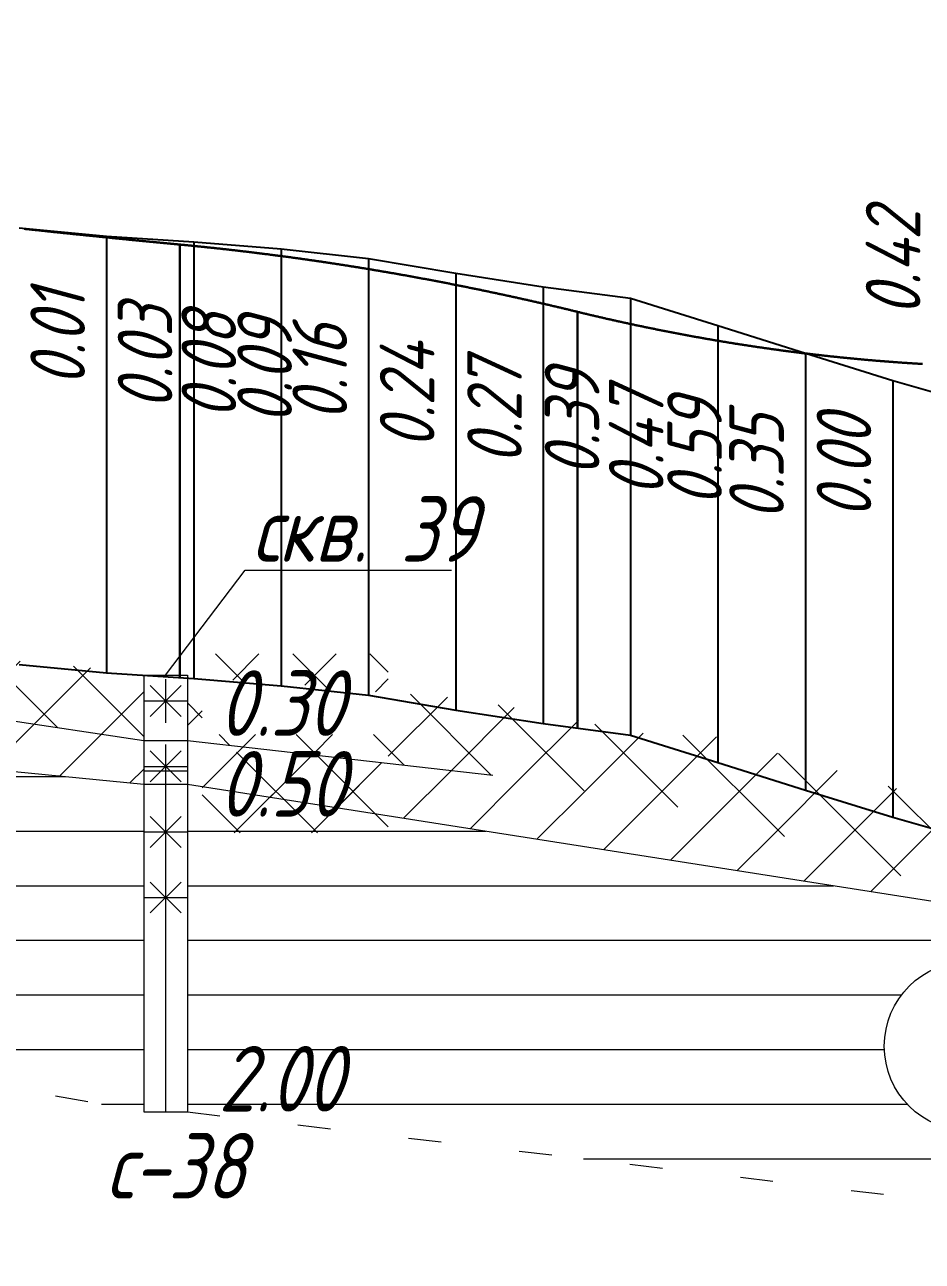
# Model space of a CAD drawing. Extents: x 2172 to 5772, y -842 to -248.
# Drawn here: x 5244.9 to 5285.9, y -465.8 to -409.2 of the extents above; entities that cross this region are included whole.
import ezdxf

# ---------------------------------------------------------------- set-up
doc = ezdxf.new("R2010")
doc.units = 0
doc.header["$MEASUREMENT"] = 0
doc.linetypes.add('CONTI', pattern=[0])
doc.linetypes.add('STROT', pattern=[1.7, 0.5, -1.2])
doc.layers.add('геология', color=7, linetype='CONTINUOUS', lineweight=20)
doc.layers.add('КРАСНЫЙ_ПРОФИЛЬ', color=1, linetype='CONTINUOUS', lineweight=30)
doc.layers.add('РАБОЧИЕ_ОТМЕТКИ', color=1, linetype='CONTINUOUS')
doc.layers.add('ЧЕРНЫЙ_ПРОФИЛЬ', color=7, linetype='CONTINUOUS')
doc.styles.add('ГОСТ', font='gost.TTF', dxfattribs={"oblique": 15, "height": 1})

msp = doc.modelspace()

# ---------------------------------------------------------------- hatches: boundary and pattern name
at = {"layer": 'геология', "linetype": 'Continuous'}
h = msp.add_hatch(dxfattribs=at)
h.set_pattern_fill('ANSI37', color=1, scale=20, style=0)
h.set_pattern_definition([(45, (2171.596, -898.5895), (-1.767767, 1.767767), []), (135, (2171.596, -898.5895), (-1.767767, -1.767767), [])])
edge = h.paths.add_edge_path()
edge.add_line((5058.397, -409.789), (5040.596, -408.31))
edge.add_line((5040.596, -408.31), (5036.596, -408.29))
edge.add_line((5036.596, -408.29), (5032.596, -408.13))
edge.add_line((5032.596, -408.13), (5028.596, -407.8))
edge.add_line((5028.596, -407.8), (5024.596, -407.55))
edge.add_line((5024.596, -407.55), (5020.596, -407.35))
edge.add_line((5020.596, -407.35), (5016.596, -407.16))
edge.add_line((5016.596, -407.16), (5012.596, -406.98))
edge.add_line((5012.596, -406.98), (5010.635, -406.999))
edge.add_line((5010.635, -406.999), (5010.635, -419.009))
edge.add_line((5010.635, -419.009), (5057.492, -411.971))
edge.add_arc((5061.369, -412.3), 3.89, 139.8176, 175.1544, ccw=False)
edge = h.paths.add_edge_path()
edge.add_line((5068.178, -404.573), (5064.596, -405.37))
edge.add_line((5064.596, -405.37), (5060.596, -406.22))
edge.add_line((5060.596, -406.22), (5056.596, -406.97))
edge.add_line((5056.596, -406.97), (5052.596, -407.65))
edge.add_line((5052.596, -407.65), (5048.596, -407.98))
edge.add_line((5048.596, -407.98), (5044.596, -408.14))
edge.add_line((5044.596, -408.14), (5040.596, -408.31))
edge.add_line((5040.596, -408.31), (5058.397, -409.789))
edge.add_arc((5061.369, -412.3), 3.89, 30.6771, 139.8176, ccw=False)
edge.add_line((5064.715, -410.315), (5067.164, -410.518))
edge.add_line((5067.164, -410.518), (5068.178, -410.366))
edge.add_line((5068.178, -410.366), (5068.178, -404.573))
edge = h.paths.add_edge_path()
edge.add_line((5096.596, -404.172), (5096.596, -404.13))
edge.add_line((5096.596, -404.13), (5092.596, -403.4))
edge.add_line((5092.596, -403.4), (5088.596, -402.99))
edge.add_line((5088.596, -402.99), (5084.596, -402.72))
edge.add_line((5084.596, -402.72), (5080.596, -402.76))
edge.add_line((5080.596, -402.76), (5076.596, -403.1))
edge.add_line((5076.596, -403.1), (5072.596, -403.7))
edge.add_line((5072.596, -403.7), (5069.178, -404.366))
edge.add_line((5069.178, -404.366), (5070.178, -404.366))
edge.add_line((5070.178, -404.366), (5070.178, -410.366))
edge.add_line((5070.178, -410.366), (5084.647, -410.034))
edge.add_line((5084.647, -410.034), (5096.838, -410.763))
edge.add_arc((5098.78, -407.392), 3.89, 180, 240.0455, ccw=False)
edge.add_arc((5098.78, -407.392), 3.89, 124.1536, 180, ccw=False)
edge = h.paths.add_edge_path()
edge.add_line((5120.596, -408.88), (5116.596, -407.77))
edge.add_line((5116.596, -407.77), (5112.596, -406.93))
edge.add_line((5112.596, -406.93), (5108.596, -406.05))
edge.add_line((5108.596, -406.05), (5104.596, -405.14))
edge.add_line((5104.596, -405.14), (5101.693, -404.813))
edge.add_arc((5098.78, -407.392), 3.89, 0, 41.5226, ccw=False)
edge.add_arc((5098.78, -407.392), 3.89, 293.1131, 360, ccw=False)
edge.add_line((5100.307, -410.97), (5103.262, -411.147))
edge.add_line((5103.262, -411.147), (5128.303, -414.758))
edge.add_line((5128.303, -414.758), (5128.303, -411.758))
edge.add_line((5128.303, -411.758), (5129.303, -411.758))
edge.add_line((5129.303, -411.758), (5128.596, -411.49))
edge.add_line((5128.596, -411.49), (5124.596, -410.12))
edge.add_line((5124.596, -410.12), (5120.596, -408.88))
h.paths.add_polyline_path([(5156.596, -423.48), (5152.596, -421.8), (5148.596, -420), (5144.596, -418), (5140.596, -416.16), (5136.596, -414.49), (5132.596, -413.01), (5130.303, -412.138), (5130.303, -414.758), (5155.472, -426.353), (5189.091, -430.057), (5189.091, -428.057), (5190.091, -428.057), (5188.596, -427.68), (5184.596, -426.81), (5180.596, -426.48), (5176.596, -426), (5172.596, -425.51), (5168.596, -425.12), (5164.596, -424.59), (5160.596, -424.09)])
h.paths.add_polyline_path([(5224.596, -435.25), (5220.596, -434.77), (5216.596, -434.35), (5212.596, -433.54), (5208.596, -432.81), (5204.596, -432.03), (5200.596, -430.64), (5196.596, -429.68), (5192.596, -428.69), (5191.091, -428.309), (5191.091, -430.057), (5216.701, -436.875), (5250.3, -441.943), (5250.3, -438.846), (5248.596, -438.68), (5244.596, -438.3), (5240.596, -437.89), (5236.596, -437.31), (5232.596, -436.56), (5228.596, -435.87)])
h.paths.add_polyline_path([(5280.596, -442.87), (5276.596, -441.78), (5272.596, -441.57), (5268.596, -440.66), (5264.596, -439.98), (5260.596, -439.68), (5256.596, -439.31), (5252.596, -439.07), (5252.3, -439.041), (5252.3, -441.943), (5266.285, -443.519), (5276.572, -445.311), (5292.596, -446.62), (5288.596, -445.37), (5284.596, -444.09)])
h.paths.add_polyline_path([(5310.157, -445.848), (5308.596, -445.95), (5304.596, -446.8), (5300.596, -447.32), (5296.596, -447.04), (5292.596, -446.62), (5276.572, -445.311), (5290.186, -449.892), (5310.157, -452.781)])
edge = h.paths.add_edge_path()
edge.add_line((5325.392, -447.905), (5324.596, -447.75))
edge.add_line((5324.596, -447.75), (5320.596, -446.92))
edge.add_line((5320.596, -446.92), (5316.596, -446.11))
edge.add_line((5316.596, -446.11), (5312.596, -445.69))
edge.add_line((5312.596, -445.69), (5311.157, -445.783))
edge.add_line((5311.157, -445.783), (5312.157, -445.783))
edge.add_line((5312.157, -445.783), (5312.157, -452.783))
edge.add_line((5312.157, -452.783), (5323.717, -453.945))
edge.add_arc((5326.776, -451.541), 3.89, 180, 218.167, ccw=False)
edge.add_arc((5326.776, -451.541), 3.89, 110.836, 180, ccw=False)
edge = h.paths.add_edge_path()
edge.add_line((5330.596, -448.925), (5329.427, -448.694))
edge.add_arc((5326.776, -451.541), 3.89, 0, 47.0387, ccw=False)
edge.add_arc((5326.776, -451.541), 3.89, 310.3551, 360, ccw=False)
edge.add_line((5329.295, -454.505), (5333.372, -454.915))
edge.add_line((5333.372, -454.915), (5349.904, -456.331))
edge.add_line((5349.904, -456.331), (5330.596, -448.925))
h.paths.add_polyline_path([(5370.481, -452.375), (5368.773, -452.51), (5364.596, -453.65), (5360.596, -453.58), (5356.596, -453.53), (5352.596, -453.34), (5348.596, -452.61), (5344.596, -451.87), (5340.596, -450.89), (5336.596, -450.02), (5332.596, -449.32), (5330.596, -448.925), (5349.904, -456.331), (5370.31, -457.032)])
h.paths.add_polyline_path([(5367.242, -456.013), (5368.242, -454.013), (5369.242, -456.013)], flags=16)
edge = h.paths.add_edge_path()
edge.add_line((5412.596, -454.68), (5408.596, -453.16))
edge.add_line((5408.596, -453.16), (5404.596, -451.97))
edge.add_line((5404.596, -451.97), (5400.596, -451.32))
edge.add_line((5400.596, -451.32), (5396.596, -451.09))
edge.add_line((5396.596, -451.09), (5392.532, -450.815))
edge.add_line((5392.532, -450.815), (5388.512, -451.168))
edge.add_line((5388.512, -451.168), (5384.596, -451.574))
edge.add_line((5384.596, -451.574), (5380.596, -451.879))
edge.add_line((5380.596, -451.879), (5376.575, -452.044))
edge.add_line((5376.575, -452.044), (5372.663, -452.206))
edge.add_line((5372.663, -452.206), (5371.254, -452.314))
edge.add_line((5371.254, -452.314), (5372.31, -453.032))
edge.add_line((5372.31, -453.032), (5372.31, -457.032))
edge.add_line((5372.31, -457.032), (5387.328, -459.422))
edge.add_line((5387.328, -459.422), (5402.013, -459.992))
edge.add_line((5402.013, -459.992), (5414.483, -460.809))
edge.add_arc((5415.2, -464.633), 3.89, 71.8843, 100.6205, ccw=False)
edge.add_line((5416.409, -460.935), (5430.596, -461.865))
edge.add_line((5430.596, -461.865), (5428.596, -460.72))
edge.add_line((5428.596, -460.72), (5424.596, -458.45))
edge.add_line((5424.596, -458.45), (5420.596, -457.17))
edge.add_line((5420.596, -457.17), (5416.596, -455.91))
edge.add_line((5416.596, -455.91), (5412.596, -454.68))
edge = h.paths.add_edge_path(flags=16)
edge.add_arc((5397.269, -455.3), 3.89, 0, 360)
h.paths.add_polyline_path([(5252.976, -446.173), (5261.501, -446.173), (5261.501, -441.67), (5252.976, -441.67)], flags=17)
h.paths.add_polyline_path([(5252.976, -442.477), (5261.501, -442.477), (5261.501, -437.974), (5252.976, -437.974)])
h.paths.add_polyline_path([(5312.833, -453.531), (5321.572, -453.531), (5321.572, -449.027), (5312.833, -449.027)], flags=17)
h.paths.add_polyline_path([(5357.949, -456.519), (5366.473, -456.519), (5366.473, -452.015), (5357.949, -452.015)], flags=16)
h.paths.add_polyline_path([(5394.624, -457.357), (5399.944, -457.357), (5399.944, -452.847), (5394.624, -452.847)], flags=0)
h.paths.add_polyline_path([(5372.986, -457.536), (5381.725, -457.536), (5381.725, -453.033), (5372.952, -453.087)], flags=17)
h = msp.add_hatch(dxfattribs=at)
h.set_pattern_fill('ANSI31', scale=20, angle=135, style=0)
h.set_pattern_definition([(180, (2171.596, -898.5895), (-4e-16, -2.5), [])])
h.paths.add_polyline_path([(5310.157, -452.781), (5290.186, -449.892), (5252.3, -443.943), (5252.3, -458.943), (5310.157, -465.783)])
h.paths.add_polyline_path([(5291.992, -455.936, -1), (5284.211, -455.936, -1)], flags=16)
h.paths.add_polyline_path([(5307.089, -461.92), (5309.089, -461.92), (5309.089, -463.92), (5307.089, -463.92)], flags=16)
h.paths.add_polyline_path([(5250.3, -443.943), (5191.091, -438.057), (5191.091, -448.057), (5250.3, -458.943)])
h.paths.add_polyline_path([(5224.996, -448.182, -1), (5232.777, -448.182, -1)], flags=16)
h.paths.add_polyline_path([(5189.091, -438.057), (5161.951, -432.05, -0.35106), (5164.991, -435.846, -1), (5157.21, -435.846, -0.404383), (5160.969, -431.958), (5160.974, -431.76), (5153.37, -430.057), (5130.303, -423.758), (5130.303, -431.758), (5189.091, -448.057)])
h.paths.add_polyline_path([(5182.283, -440.103, -1), (5174.502, -440.103, -1)], flags=16)
h.paths.add_polyline_path([(5128.303, -423.758), (5070.178, -412.366), (5070.178, -424.366), (5128.303, -431.758)])
h.paths.add_polyline_path([(5116.905, -425.321, -1), (5109.124, -425.321, -1)], flags=16)
h.paths.add_polyline_path([(5068.178, -412.366), (5065.245, -412.633, -0.837484), (5057.617, -413.327), (5034.426, -415.436), (5010.635, -419.009), (5010.635, -427.009), (5068.178, -424.366)])
h.paths.add_polyline_path([(5057.479, -420.301, -1), (5065.259, -420.301, -1)], flags=16)
h.paths.add_polyline_path([(5008.635, -419.009), (4950.7, -423.332), (4950.7, -432.332), (5008.635, -427.009)])
h.paths.add_polyline_path([(4983.026, -424.831, -1), (4990.807, -424.831, -1)], flags=16)
h.paths.add_polyline_path([(4948.7, -423.332), (4945.982, -422.949), (4890.944, -421.05), (4890.944, -430.05), (4948.7, -432.332)])
h.paths.add_polyline_path([(4945.865, -427.518, -1), (4938.084, -427.518, -1)], flags=16)
h.paths.add_polyline_path([(4858.676, -420.391, -0.414214), (4862.567, -416.5), (4862.653, -415.972), (4838.485, -411.304), (4830.991, -410.994), (4830.991, -427.994), (4881.27, -429.778, -0.349911), (4878.245, -425.985, -1), (4886.026, -425.985, -0.369942), (4882.73, -429.83), (4888.944, -430.05), (4888.944, -421.05), (4862.653, -415.972), (4862.567, -416.5, -0.414214), (4866.457, -420.391, -1)])
h.paths.add_polyline_path([(4828.991, -410.994), (4812.718, -410.53), (4792.986, -410.614), (4770.481, -409.911), (4770.481, -425.911), (4828.991, -427.994)])
h.paths.add_polyline_path([(4768.481, -409.911), (4736.596, -412.39), (4736.596, -422.515), (4768.481, -425.911)])
h.paths.add_polyline_path([(4748.756, -417.417, -1), (4740.975, -417.417, -1)], flags=16)
h.paths.add_polyline_path([(5297.795, -464.426), (5307.608, -464.426), (5307.608, -459.92), (5297.795, -459.92)], flags=25)
h.paths.add_polyline_path([(5286.115, -457.985), (5290.351, -457.985), (5290.351, -453.482), (5286.115, -453.482)], flags=8)
h.paths.add_polyline_path([(5252.976, -446.173), (5261.501, -446.173), (5261.501, -441.67), (5252.976, -441.67)], flags=9)
h.paths.add_polyline_path([(5252.976, -459.677), (5261.716, -459.677), (5261.716, -455.17), (5252.976, -455.17)], flags=25)
h.paths.add_polyline_path([(5226.901, -450.231), (5231.136, -450.231), (5231.136, -445.728), (5226.901, -445.728)], flags=8)
h.paths.add_polyline_path([(5191.766, -448.79), (5200.506, -448.79), (5200.506, -444.284), (5191.766, -444.284)], flags=25)
h.paths.add_polyline_path([(5176.407, -442.152), (5180.642, -442.152), (5180.642, -437.649), (5176.407, -437.649)], flags=8)
h.paths.add_polyline_path([(5130.979, -432.492), (5139.719, -432.492), (5139.719, -427.985), (5130.979, -427.985)], flags=24)
h.paths.add_polyline_path([(5125.827, -436.478), (5135.209, -436.478), (5135.209, -431.975), (5125.827, -431.975)], flags=9)
h.paths.add_polyline_path([(5111.029, -427.37), (5115.264, -427.37), (5115.264, -422.867), (5111.029, -422.867)], flags=8)
h.paths.add_polyline_path([(5070.854, -414.137), (5079.592, -414.137), (5079.592, -409.634), (5070.854, -409.634)], flags=9)
h.paths.add_polyline_path([(5070.853, -425.1), (5079.593, -425.1), (5079.593, -420.593), (5070.853, -420.593)], flags=25)
h.paths.add_polyline_path([(5059.383, -422.35), (5063.619, -422.35), (5063.619, -417.847), (5059.383, -417.847)], flags=8)
h.paths.add_polyline_path([(5011.311, -427.743), (5020.051, -427.743), (5020.051, -423.236), (5011.311, -423.236)], flags=9)
h.paths.add_polyline_path([(5011.311, -419.704), (5019.408, -419.704), (5019.408, -415.198), (5011.311, -415.198)], flags=24)
h.paths.add_polyline_path([(4984.931, -426.88), (4989.166, -426.88), (4989.166, -422.377), (4984.931, -422.377)], flags=8)
h.paths.add_polyline_path([(4951.375, -433.065), (4960.116, -433.065), (4960.116, -428.559), (4951.375, -428.559)], flags=9)
h.paths.add_polyline_path([(4951.376, -424.263), (4958.828, -424.263), (4958.828, -419.76), (4951.376, -419.76)], flags=24)
h.paths.add_polyline_path([(4939.988, -429.567), (4944.224, -429.567), (4944.224, -425.063), (4939.988, -425.063)], flags=8)
h.paths.add_polyline_path([(4891.62, -430.784), (4900.36, -430.784), (4900.36, -426.277), (4891.62, -426.277)], flags=25)
h.paths.add_polyline_path([(4831.666, -428.727), (4840.407, -428.727), (4840.407, -424.221), (4831.666, -424.221)], flags=25)
h.paths.add_polyline_path([(4771.157, -410.825), (4779.895, -410.825), (4779.895, -406.322), (4771.157, -406.322)], flags=9)
h.paths.add_polyline_path([(4771.156, -426.645), (4779.896, -426.645), (4779.896, -422.138), (4771.156, -422.138)], flags=25)
h.paths.add_polyline_path([(4742.88, -419.466), (4747.116, -419.466), (4747.116, -414.963), (4742.88, -414.963)], flags=8)
h = msp.add_hatch(dxfattribs=at)
h.set_pattern_fill('ANSI31', scale=20, style=0)
h.set_pattern_definition([(45, (2171.596, -898.5895), (-1.767767, 1.767767), [])])
h.paths.add_polyline_path([(4867.001, -412.939), (4862.381, -412.494), (4846.625, -411.641), (4838.485, -411.304), (4888.944, -421.05), (4888.944, -415.05), (4887.876, -414.947), (4887.876, -416.892), (4885.876, -416.892), (4885.876, -414.892), (4887.299, -414.892), (4873.217, -413.537, -0.502683)])
h.paths.add_polyline_path([(4912.581, -418.243), (4890.944, -415.05), (4890.944, -421.05), (4945.982, -422.949)])
h.paths.add_polyline_path([(5057.479, -412.3, -0.021146), (5057.492, -411.971), (5034.426, -415.436), (5057.617, -413.327, -0.066881)])
h.paths.add_polyline_path([(5068.178, -410.366), (5064.978, -410.847, -0.09598), (5065.259, -412.3, -0.021437), (5065.245, -412.633), (5068.178, -412.366)])
h.paths.add_polyline_path([(5113.36, -412.606), (5103.262, -411.147), (5100.307, -410.97, -0.23578), (5096.838, -410.763), (5084.647, -410.034), (5070.178, -410.366), (5070.178, -412.366), (5128.303, -423.758), (5128.303, -414.758), (5113.36, -412.606, -0.372857), (5116.695, -416.457, -1), (5108.914, -416.457, -0.456816)])
h.paths.add_polyline_path([(5125.235, -416.6), (5127.235, -416.6), (5127.235, -418.6), (5125.235, -418.6)], flags=16)
h.paths.add_polyline_path([(5189.091, -430.057), (5161.08, -426.971), (5160.974, -431.76), (5189.091, -438.057)])
h.paths.add_polyline_path([(5186.022, -432.899), (5188.022, -432.899), (5188.022, -434.899), (5186.022, -434.899)], flags=16)
h.paths.add_polyline_path([(5155.472, -426.353), (5130.303, -414.758), (5130.303, -423.758), (5153.37, -430.057), (5160.974, -431.76), (5161.08, -426.971)])
h.paths.add_polyline_path([(5216.701, -436.875), (5191.091, -430.057), (5191.091, -438.057), (5250.3, -443.943), (5250.3, -441.943)])
h.paths.add_polyline_path([(5276.572, -445.311), (5266.285, -443.519), (5252.3, -441.943), (5252.3, -443.943), (5290.186, -449.892)])
h.paths.add_polyline_path([(5176.729, -435.405), (5185.682, -435.405), (5185.682, -430.901), (5176.729, -430.901)], flags=25)
h.paths.add_polyline_path([(5130.979, -424.598), (5139.076, -424.598), (5139.076, -420.091), (5130.979, -420.091)], flags=25)
h.paths.add_polyline_path([(5191.766, -438.814), (5199.863, -438.814), (5199.863, -434.308), (5191.766, -434.308)], flags=25)
h.paths.add_polyline_path([(5252.976, -446.173), (5261.501, -446.173), (5261.501, -441.67), (5252.976, -441.67)], flags=9)
h = msp.add_hatch(dxfattribs=at)
h.set_pattern_fill('ANSI31', scale=20, angle=135, style=0)
h.set_pattern_definition([(180, (6516.663, -2903.3312), (-4e-16, -2.5), [])])
h.paths.add_polyline_path([(5252.3, -441.943), (5250.3, -441.943), (5250.3, -443.943), (5251.3, -443.943), (5252.3, -443.943)])

# ---------------------------------------------------------------- linework, layer by layer
at = {"layer": 'геология', "color": 7, "linetype": 'Continuous'}
for p, q in [((5251.3, -438.943), (5254.946, -434.142)), ((5254.946, -434.142), (5264.391, -434.142)), ((5216.701, -436.875), (5250.3, -441.943)), ((5191.091, -438.057), (5250.3, -443.943)), ((5250.3, -438.943), (5252.3, -438.943)), ((5250.3, -441.943), (5252.3, -441.943)), ((5250.3, -441.943), (5252.3, -441.943)), ((5252.3, -441.943), (5266.285, -443.519)), ((5250.3, -443.943), (5252.3, -443.943)), ((5250.3, -443.943), (5251.3, -443.943)), ((5250.3, -443.943), (5252.3, -443.943)), ((5251.3, -443.943), (5251.3, -458.943)), ((5252.3, -443.943), (5290.186, -449.892)), ((5250.3, -458.943), (5252.3, -458.943)), ((5250.3, -458.943), (5252.3, -458.943)), ((5250.3, -458.943), (5252.3, -458.943))]:
    msp.add_line(p, q, dxfattribs=at)
at = {"layer": 'геология', "color": 7, "linetype": 'Continuous', "ltscale": 5}
for p, q in [((5250.3, -438.943), (5250.3, -458.943)), ((5252.3, -438.943), (5252.3, -458.943))]:
    msp.add_line(p, q, dxfattribs=at)
at = {"layer": 'геология', "color": 1, "linetype": 'Continuous'}
for p, q in [((5251.305, -439.126), (5251.305, -441.126)), ((5250.598, -440.833), (5252.012, -439.419)), ((5252.012, -440.833), (5250.598, -439.419)), ((5250.305, -440.126), (5252.305, -440.126)), ((5251.305, -442.126), (5251.305, -444.126)), ((5250.598, -443.833), (5252.012, -442.419)), ((5252.012, -443.833), (5250.598, -442.419)), ((5250.305, -443.126), (5252.305, -443.126)), ((5250.598, -446.833), (5252.012, -445.419)), ((5252.012, -446.833), (5250.598, -445.419)), ((5251.305, -445.126), (5251.305, -447.126)), ((5250.305, -446.126), (5252.305, -446.126)), ((5251.305, -448.126), (5251.305, -450.126)), ((5250.598, -449.833), (5252.012, -448.419)), ((5252.012, -449.833), (5250.598, -448.419)), ((5250.305, -449.126), (5252.305, -449.126))]:
    msp.add_line(p, q, dxfattribs=at)
at = {"layer": 'геология', "color": 7, "linetype": 'STROT', "ltscale": 3}
for p, q in [((5191.091, -448.057), (5250.3, -458.943)), ((5252.3, -458.943), (5310.157, -465.783))]:
    msp.add_line(p, q, dxfattribs=at)
at = {"layer": 'геология', "color": 7, "linetype": 'Continuous'}
msp.add_circle((5288.101, -455.936), 3.89, dxfattribs=at)
at = {"layer": 'КРАСНЫЙ_ПРОФИЛЬ'}
for p, q in [((5251.948, -419.231), (5251.948, -439.061)), ((5270.169, -422.312), (5270.169, -441.373))]:
    msp.add_line(p, q, dxfattribs=at)
for points in [[(5244.831, -418.511), (5244.871, -418.515), (5244.911, -418.519), (5244.951, -418.524), (5244.991, -418.528), (5245.031, -418.532), (5245.071, -418.537), (5245.111, -418.541), (5245.151, -418.545), (5245.191, -418.549), (5245.231, -418.554), (5245.271, -418.558), (5245.311, -418.562), (5245.351, -418.567), (5245.391, -418.571), (5245.431, -418.575), (5245.471, -418.579), (5245.511, -418.584), (5245.551, -418.588), (5245.591, -418.592), (5245.631, -418.596), (5245.671, -418.601), (5245.711, -418.605), (5245.751, -418.609), (5245.791, -418.613), (5245.831, -418.618), (5245.871, -418.622), (5245.911, -418.626), (5245.951, -418.63), (5245.991, -418.635), (5246.031, -418.639), (5246.071, -418.643), (5246.111, -418.647), (5246.151, -418.652), (5246.191, -418.656), (5246.231, -418.66), (5246.271, -418.664), (5246.311, -418.668), (5246.35, -418.673), (5246.39, -418.677), (5246.43, -418.681), (5246.47, -418.685), (5246.51, -418.689), (5246.55, -418.694), (5246.59, -418.698), (5246.63, -418.702), (5246.67, -418.706), (5246.71, -418.71), (5246.75, -418.714), (5246.79, -418.719), (5246.83, -418.723), (5246.87, -418.727), (5246.91, -418.731), (5246.95, -418.735), (5246.99, -418.739), (5247.03, -418.744), (5247.07, -418.748), (5247.11, -418.752), (5247.15, -418.756), (5247.19, -418.76), (5247.23, -418.764), (5247.27, -418.768), (5247.31, -418.773), (5247.35, -418.777), (5247.39, -418.781), (5247.43, -418.785), (5247.47, -418.789), (5247.51, -418.793), (5247.55, -418.797), (5247.59, -418.801), (5247.63, -418.805), (5247.67, -418.81), (5247.71, -418.814), (5247.75, -418.818), (5247.79, -418.822), (5247.83, -418.826), (5247.87, -418.83), (5247.91, -418.834), (5247.95, -418.838), (5247.99, -418.842), (5248.03, -418.846), (5248.07, -418.85), (5248.11, -418.854), (5248.15, -418.859), (5248.19, -418.863), (5248.23, -418.867), (5248.27, -418.871), (5248.31, -418.875), (5248.35, -418.879), (5248.39, -418.883), (5248.43, -418.887), (5248.47, -418.891), (5248.51, -418.895), (5248.549, -418.899), (5248.589, -418.903), (5248.596, -418.904), (5248.629, -418.907), (5248.669, -418.911), (5248.709, -418.915), (5248.749, -418.919), (5248.789, -418.923), (5248.829, -418.927), (5248.869, -418.931), (5248.909, -418.935), (5248.949, -418.939), (5248.989, -418.943), (5249.029, -418.947), (5249.069, -418.951), (5249.109, -418.955), (5249.149, -418.959), (5249.189, -418.963), (5249.229, -418.967), (5249.269, -418.971), (5249.309, -418.975), (5249.349, -418.979), (5249.389, -418.983), (5249.429, -418.987), (5249.469, -418.991), (5249.509, -418.995), (5249.549, -418.999), (5249.589, -419.003), (5249.629, -419.007), (5249.669, -419.011), (5249.709, -419.015), (5249.749, -419.019), (5249.789, -419.023), (5249.829, -419.026), (5249.869, -419.03), (5249.909, -419.034), (5249.949, -419.038), (5249.989, -419.042), (5250.029, -419.046), (5250.069, -419.05), (5250.109, -419.054), (5250.149, -419.058), (5250.189, -419.062), (5250.229, -419.066), (5250.269, -419.07), (5250.309, -419.073), (5250.349, -419.077), (5250.389, -419.081), (5250.429, -419.085), (5250.469, -419.089), (5250.509, -419.093), (5250.549, -419.097), (5250.589, -419.101), (5250.629, -419.105), (5250.669, -419.108), (5250.709, -419.112), (5250.748, -419.116), (5250.788, -419.12), (5250.828, -419.124), (5250.868, -419.128), (5250.908, -419.132), (5250.948, -419.135), (5250.988, -419.139), (5251.028, -419.143), (5251.068, -419.147), (5251.108, -419.151), (5251.148, -419.155), (5251.188, -419.158), (5251.228, -419.162), (5251.268, -419.166), (5251.308, -419.17), (5251.348, -419.174), (5251.388, -419.178), (5251.428, -419.181), (5251.468, -419.185), (5251.508, -419.189), (5251.548, -419.193), (5251.588, -419.197), (5251.628, -419.2), (5251.668, -419.204), (5251.708, -419.208), (5251.748, -419.212), (5251.788, -419.216), (5251.828, -419.219), (5251.868, -419.223), (5251.908, -419.227), (5251.948, -419.231)], [(5251.948, -419.231), (5251.988, -419.234), (5252.028, -419.238), (5252.068, -419.242), (5252.108, -419.246), (5252.148, -419.25), (5252.188, -419.254), (5252.228, -419.257), (5252.268, -419.261), (5252.308, -419.265), (5252.348, -419.269), (5252.387, -419.273), (5252.427, -419.277), (5252.467, -419.281), (5252.507, -419.285), (5252.547, -419.289), (5252.587, -419.293), (5252.596, -419.294), (5252.627, -419.297), (5252.667, -419.301), (5252.707, -419.305), (5252.747, -419.309), (5252.787, -419.313), (5252.827, -419.317), (5252.867, -419.321), (5252.907, -419.325), (5252.947, -419.329), (5252.987, -419.333), (5253.027, -419.337), (5253.067, -419.341), (5253.107, -419.346), (5253.147, -419.35), (5253.187, -419.354), (5253.227, -419.358), (5253.267, -419.362), (5253.307, -419.366), (5253.346, -419.371), (5253.386, -419.375), (5253.426, -419.379), (5253.466, -419.383), (5253.506, -419.388), (5253.546, -419.392), (5253.586, -419.396), (5253.626, -419.401), (5253.666, -419.405), (5253.706, -419.409), (5253.746, -419.414), (5253.786, -419.418), (5253.826, -419.422), (5253.866, -419.427), (5253.906, -419.431), (5253.946, -419.436), (5253.986, -419.44), (5254.026, -419.444), (5254.066, -419.449), (5254.106, -419.453), (5254.146, -419.458), (5254.186, -419.462), (5254.226, -419.467), (5254.266, -419.471), (5254.306, -419.476), (5254.345, -419.48), (5254.385, -419.485), (5254.425, -419.49), (5254.465, -419.494), (5254.505, -419.499), (5254.545, -419.503), (5254.585, -419.508), (5254.625, -419.513), (5254.665, -419.517), (5254.705, -419.522), (5254.745, -419.527), (5254.785, -419.531), (5254.825, -419.536), (5254.865, -419.541), (5254.905, -419.546), (5254.945, -419.55), (5254.985, -419.555), (5255.025, -419.56), (5255.065, -419.565), (5255.105, -419.569), (5255.145, -419.574), (5255.185, -419.579), (5255.225, -419.584), (5255.265, -419.589), (5255.304, -419.594), (5255.344, -419.599), (5255.384, -419.603), (5255.424, -419.608), (5255.464, -419.613), (5255.504, -419.618), (5255.544, -419.623), (5255.584, -419.628), (5255.624, -419.633), (5255.664, -419.638), (5255.704, -419.643), (5255.744, -419.648), (5255.784, -419.653), (5255.824, -419.658), (5255.864, -419.663), (5255.904, -419.668), (5255.944, -419.673), (5255.984, -419.678), (5256.024, -419.683), (5256.064, -419.689), (5256.104, -419.694), (5256.144, -419.699), (5256.184, -419.704), (5256.224, -419.709), (5256.263, -419.714), (5256.303, -419.719), (5256.343, -419.725), (5256.383, -419.73), (5256.423, -419.735), (5256.463, -419.74), (5256.503, -419.746), (5256.543, -419.751), (5256.583, -419.756), (5256.596, -419.758), (5256.623, -419.761), (5256.663, -419.767), (5256.703, -419.772), (5256.743, -419.777), (5256.783, -419.783), (5256.823, -419.788), (5256.863, -419.794), (5256.903, -419.799), (5256.943, -419.804), (5256.983, -419.81), (5257.023, -419.815), (5257.063, -419.821), (5257.103, -419.826), (5257.143, -419.832), (5257.183, -419.837), (5257.223, -419.843), (5257.262, -419.848), (5257.302, -419.854), (5257.342, -419.859), (5257.382, -419.865), (5257.422, -419.87), (5257.462, -419.876), (5257.502, -419.881), (5257.542, -419.887), (5257.582, -419.893), (5257.622, -419.898), (5257.662, -419.904), (5257.702, -419.909), (5257.742, -419.915), (5257.782, -419.921), (5257.822, -419.926), (5257.862, -419.932), (5257.902, -419.938), (5257.942, -419.944), (5257.982, -419.949), (5258.022, -419.955), (5258.062, -419.961), (5258.102, -419.967), (5258.142, -419.972), (5258.182, -419.978), (5258.221, -419.984), (5258.261, -419.99), (5258.301, -419.996), (5258.341, -420.002), (5258.381, -420.008), (5258.421, -420.013), (5258.461, -420.019), (5258.501, -420.025), (5258.541, -420.031), (5258.581, -420.037), (5258.621, -420.043), (5258.661, -420.049), (5258.701, -420.055), (5258.741, -420.061), (5258.781, -420.067), (5258.821, -420.073), (5258.861, -420.079), (5258.901, -420.085), (5258.941, -420.091), (5258.981, -420.097), (5259.021, -420.103), (5259.061, -420.109), (5259.101, -420.115), (5259.141, -420.122), (5259.18, -420.128), (5259.22, -420.134), (5259.26, -420.14), (5259.3, -420.146), (5259.34, -420.152), (5259.38, -420.159), (5259.42, -420.165), (5259.46, -420.171), (5259.5, -420.177), (5259.54, -420.184), (5259.58, -420.19), (5259.62, -420.196), (5259.66, -420.202), (5259.7, -420.209), (5259.74, -420.215), (5259.78, -420.221), (5259.82, -420.228), (5259.86, -420.234), (5259.9, -420.24), (5259.94, -420.247), (5259.98, -420.253), (5260.02, -420.26), (5260.06, -420.266), (5260.1, -420.272), (5260.14, -420.279), (5260.179, -420.285), (5260.219, -420.292), (5260.259, -420.298), (5260.299, -420.305), (5260.339, -420.311), (5260.379, -420.318), (5260.419, -420.324), (5260.459, -420.331), (5260.499, -420.338), (5260.539, -420.344), (5260.579, -420.351), (5260.596, -420.354), (5260.619, -420.357), (5260.659, -420.364), (5260.699, -420.371), (5260.739, -420.377), (5260.779, -420.384), (5260.819, -420.391), (5260.859, -420.397), (5260.899, -420.404), (5260.939, -420.411), (5260.979, -420.417), (5261.019, -420.424), (5261.059, -420.431), (5261.099, -420.438), (5261.138, -420.444), (5261.178, -420.451), (5261.218, -420.458), (5261.258, -420.465), (5261.298, -420.472), (5261.338, -420.478), (5261.378, -420.485), (5261.418, -420.492), (5261.458, -420.499), (5261.498, -420.506), (5261.538, -420.513), (5261.578, -420.52), (5261.618, -420.527), (5261.658, -420.534), (5261.698, -420.541), (5261.738, -420.548), (5261.778, -420.555), (5261.818, -420.562), (5261.858, -420.569), (5261.898, -420.576), (5261.938, -420.583), (5261.978, -420.59), (5262.018, -420.597), (5262.058, -420.604), (5262.097, -420.611), (5262.137, -420.618), (5262.177, -420.625), (5262.217, -420.632), (5262.257, -420.639), (5262.297, -420.647), (5262.337, -420.654), (5262.377, -420.661), (5262.417, -420.668), (5262.457, -420.675), (5262.497, -420.683), (5262.537, -420.69), (5262.577, -420.697), (5262.617, -420.704), (5262.657, -420.712), (5262.697, -420.719), (5262.737, -420.726), (5262.777, -420.734), (5262.817, -420.741), (5262.857, -420.748), (5262.897, -420.756), (5262.937, -420.763), (5262.977, -420.77), (5263.017, -420.778), (5263.057, -420.785), (5263.096, -420.793), (5263.136, -420.8), (5263.176, -420.807), (5263.216, -420.815), (5263.256, -420.822), (5263.296, -420.83), (5263.336, -420.837), (5263.376, -420.845), (5263.416, -420.852), (5263.456, -420.86), (5263.496, -420.867), (5263.536, -420.875), (5263.576, -420.883), (5263.616, -420.89), (5263.656, -420.898), (5263.696, -420.905), (5263.736, -420.913), (5263.776, -420.921), (5263.816, -420.928), (5263.856, -420.936), (5263.896, -420.944), (5263.936, -420.951), (5263.976, -420.959), (5264.016, -420.967), (5264.055, -420.975), (5264.095, -420.982), (5264.135, -420.99), (5264.175, -420.998), (5264.215, -421.006), (5264.255, -421.013), (5264.295, -421.021), (5264.335, -421.029), (5264.375, -421.037), (5264.415, -421.045), (5264.455, -421.053), (5264.495, -421.06), (5264.535, -421.068), (5264.575, -421.076), (5264.596, -421.08), (5264.615, -421.084), (5264.655, -421.092), (5264.695, -421.1), (5264.735, -421.108), (5264.775, -421.116), (5264.815, -421.124), (5264.855, -421.132), (5264.895, -421.14), (5264.935, -421.148), (5264.975, -421.156), (5265.014, -421.164), (5265.054, -421.172), (5265.094, -421.18), (5265.134, -421.188), (5265.174, -421.196), (5265.214, -421.205), (5265.254, -421.213), (5265.294, -421.221), (5265.334, -421.229), (5265.374, -421.237), (5265.414, -421.245), (5265.454, -421.253), (5265.494, -421.262), (5265.534, -421.27), (5265.574, -421.278), (5265.614, -421.286), (5265.654, -421.295), (5265.694, -421.303), (5265.734, -421.311), (5265.774, -421.319), (5265.814, -421.328), (5265.854, -421.336), (5265.894, -421.344), (5265.934, -421.353), (5265.974, -421.361), (5266.013, -421.37), (5266.053, -421.378), (5266.093, -421.386), (5266.133, -421.395), (5266.173, -421.403), (5266.213, -421.412), (5266.253, -421.42), (5266.293, -421.429), (5266.333, -421.437), (5266.373, -421.446), (5266.413, -421.454), (5266.453, -421.463), (5266.493, -421.471), (5266.533, -421.48), (5266.573, -421.488), (5266.613, -421.497), (5266.653, -421.505), (5266.693, -421.514), (5266.733, -421.523), (5266.773, -421.531), (5266.813, -421.54), (5266.853, -421.548), (5266.893, -421.557), (5266.933, -421.566), (5266.972, -421.574), (5267.012, -421.583), (5267.052, -421.592), (5267.092, -421.601), (5267.132, -421.609), (5267.172, -421.618), (5267.212, -421.627), (5267.252, -421.636), (5267.292, -421.644), (5267.332, -421.653), (5267.372, -421.662), (5267.412, -421.671), (5267.452, -421.68), (5267.492, -421.689), (5267.532, -421.698), (5267.572, -421.706), (5267.612, -421.715), (5267.652, -421.724), (5267.692, -421.733), (5267.732, -421.742), (5267.772, -421.751), (5267.812, -421.76), (5267.852, -421.769), (5267.892, -421.778), (5267.931, -421.787), (5267.971, -421.796), (5268.011, -421.805), (5268.051, -421.814), (5268.091, -421.823), (5268.131, -421.832), (5268.171, -421.841), (5268.211, -421.85), (5268.251, -421.859), (5268.291, -421.869), (5268.331, -421.878), (5268.371, -421.887), (5268.411, -421.896), (5268.451, -421.905), (5268.491, -421.914), (5268.531, -421.924), (5268.571, -421.933), (5268.596, -421.939), (5268.611, -421.942), (5268.651, -421.951), (5268.691, -421.961), (5268.731, -421.97), (5268.771, -421.979), (5268.811, -421.988), (5268.851, -421.998), (5268.891, -422.007), (5268.93, -422.016), (5268.97, -422.026), (5269.01, -422.035), (5269.05, -422.044), (5269.09, -422.054), (5269.13, -422.063), (5269.17, -422.073), (5269.21, -422.082), (5269.25, -422.091), (5269.29, -422.101), (5269.33, -422.11), (5269.37, -422.12), (5269.41, -422.129), (5269.45, -422.139), (5269.49, -422.148), (5269.53, -422.158), (5269.57, -422.167), (5269.61, -422.177), (5269.65, -422.187), (5269.69, -422.196), (5269.73, -422.206), (5269.77, -422.215), (5269.81, -422.225), (5269.85, -422.235), (5269.889, -422.244), (5269.929, -422.254), (5269.969, -422.264), (5270.009, -422.273), (5270.049, -422.283), (5270.089, -422.293), (5270.129, -422.302), (5270.169, -422.312)], [(5270.169, -422.312), (5270.209, -422.322), (5270.249, -422.332), (5270.289, -422.341), (5270.329, -422.351), (5270.369, -422.361), (5270.409, -422.37), (5270.449, -422.38), (5270.489, -422.39), (5270.529, -422.399), (5270.569, -422.409), (5270.609, -422.418), (5270.649, -422.428), (5270.689, -422.437), (5270.729, -422.447), (5270.769, -422.456), (5270.809, -422.466), (5270.849, -422.475), (5270.889, -422.485), (5270.929, -422.494), (5270.969, -422.503), (5271.009, -422.513), (5271.049, -422.522), (5271.089, -422.531), (5271.128, -422.541), (5271.168, -422.55), (5271.208, -422.559), (5271.248, -422.568), (5271.288, -422.578), (5271.328, -422.587), (5271.368, -422.596), (5271.408, -422.605), (5271.448, -422.614), (5271.488, -422.624), (5271.528, -422.633), (5271.568, -422.642), (5271.608, -422.651), (5271.648, -422.66), (5271.688, -422.669), (5271.728, -422.678), (5271.768, -422.687), (5271.808, -422.696), (5271.848, -422.705), (5271.888, -422.714), (5271.928, -422.723), (5271.968, -422.732), (5272.008, -422.741), (5272.048, -422.75), (5272.088, -422.758), (5272.128, -422.767), (5272.168, -422.776), (5272.208, -422.785), (5272.248, -422.794), (5272.288, -422.802), (5272.328, -422.811), (5272.368, -422.82), (5272.408, -422.829), (5272.448, -422.837), (5272.488, -422.846), (5272.527, -422.855), (5272.567, -422.863), (5272.596, -422.869), (5272.607, -422.872), (5272.647, -422.88), (5272.687, -422.889), (5272.727, -422.898), (5272.767, -422.906), (5272.807, -422.915), (5272.847, -422.923), (5272.887, -422.932), (5272.927, -422.94), (5272.967, -422.948), (5273.007, -422.957), (5273.047, -422.965), (5273.087, -422.974), (5273.127, -422.982), (5273.167, -422.99), (5273.207, -422.999), (5273.247, -423.007), (5273.287, -423.015), (5273.327, -423.024), (5273.367, -423.032), (5273.407, -423.04), (5273.447, -423.048), (5273.487, -423.057), (5273.527, -423.065), (5273.567, -423.073), (5273.607, -423.081), (5273.647, -423.089), (5273.687, -423.097), (5273.727, -423.105), (5273.767, -423.113), (5273.807, -423.121), (5273.847, -423.129), (5273.887, -423.137), (5273.926, -423.145), (5273.966, -423.153), (5274.006, -423.161), (5274.046, -423.169), (5274.086, -423.177), (5274.126, -423.185), (5274.166, -423.193), (5274.206, -423.201), (5274.246, -423.209), (5274.286, -423.217), (5274.326, -423.224), (5274.366, -423.232), (5274.406, -423.24), (5274.446, -423.248), (5274.486, -423.255), (5274.526, -423.263), (5274.566, -423.271), (5274.606, -423.278), (5274.646, -423.286), (5274.686, -423.294), (5274.726, -423.301), (5274.766, -423.309), (5274.806, -423.317), (5274.846, -423.324), (5274.886, -423.332), (5274.926, -423.339), (5274.966, -423.347), (5275.006, -423.354), (5275.046, -423.362), (5275.086, -423.369), (5275.126, -423.376), (5275.166, -423.384), (5275.206, -423.391), (5275.246, -423.399), (5275.285, -423.406), (5275.325, -423.413), (5275.365, -423.421), (5275.405, -423.428), (5275.445, -423.435), (5275.485, -423.442), (5275.525, -423.45), (5275.565, -423.457), (5275.605, -423.464), (5275.645, -423.471), (5275.685, -423.478), (5275.725, -423.486), (5275.765, -423.493), (5275.805, -423.5), (5275.845, -423.507), (5275.885, -423.514), (5275.925, -423.521), (5275.965, -423.528), (5276.005, -423.535), (5276.045, -423.542), (5276.085, -423.549), (5276.125, -423.556), (5276.165, -423.563), (5276.205, -423.57), (5276.245, -423.577), (5276.285, -423.584), (5276.325, -423.591), (5276.365, -423.597), (5276.405, -423.604), (5276.445, -423.611), (5276.485, -423.618), (5276.525, -423.625), (5276.565, -423.631), (5276.596, -423.637), (5276.605, -423.638), (5276.645, -423.645), (5276.684, -423.652), (5276.724, -423.658), (5276.764, -423.665), (5276.804, -423.671), (5276.844, -423.678), (5276.884, -423.685), (5276.924, -423.691), (5276.964, -423.698), (5277.004, -423.704), (5277.044, -423.711), (5277.084, -423.717), (5277.124, -423.724), (5277.164, -423.73), (5277.204, -423.737), (5277.244, -423.743), (5277.284, -423.75), (5277.324, -423.756), (5277.364, -423.762), (5277.404, -423.769), (5277.444, -423.775), (5277.484, -423.781), (5277.524, -423.788), (5277.564, -423.794), (5277.604, -423.8), (5277.644, -423.807), (5277.684, -423.813), (5277.724, -423.819), (5277.764, -423.825), (5277.804, -423.831), (5277.844, -423.838), (5277.884, -423.844), (5277.924, -423.85), (5277.964, -423.856), (5278.004, -423.862), (5278.044, -423.868), (5278.083, -423.874), (5278.123, -423.88), (5278.163, -423.886), (5278.203, -423.892), (5278.243, -423.898), (5278.283, -423.904), (5278.323, -423.91), (5278.363, -423.916), (5278.403, -423.922), (5278.443, -423.928), (5278.483, -423.933), (5278.523, -423.939), (5278.563, -423.945), (5278.603, -423.951), (5278.643, -423.957), (5278.683, -423.962), (5278.723, -423.968), (5278.763, -423.974), (5278.803, -423.98), (5278.843, -423.985), (5278.883, -423.991), (5278.923, -423.997), (5278.963, -424.002), (5279.003, -424.008), (5279.043, -424.013), (5279.083, -424.019), (5279.123, -424.024), (5279.163, -424.03), (5279.203, -424.035), (5279.243, -424.041), (5279.283, -424.046), (5279.323, -424.052), (5279.363, -424.057), (5279.403, -424.063), (5279.442, -424.068), (5279.482, -424.074), (5279.522, -424.079), (5279.562, -424.084), (5279.602, -424.09), (5279.642, -424.095), (5279.682, -424.1), (5279.722, -424.105), (5279.762, -424.111), (5279.802, -424.116), (5279.842, -424.121), (5279.882, -424.126), (5279.922, -424.132), (5279.962, -424.137), (5280.002, -424.142), (5280.042, -424.147), (5280.082, -424.152), (5280.122, -424.157), (5280.162, -424.162), (5280.202, -424.167), (5280.242, -424.172), (5280.282, -424.177), (5280.322, -424.182), (5280.362, -424.187), (5280.402, -424.192), (5280.442, -424.197), (5280.482, -424.202), (5280.522, -424.207), (5280.562, -424.212), (5280.596, -424.216), (5280.602, -424.217), (5280.642, -424.221), (5280.682, -424.226), (5280.722, -424.231), (5280.762, -424.236), (5280.802, -424.241), (5280.841, -424.245), (5280.881, -424.25), (5280.921, -424.255), (5280.961, -424.259), (5281.001, -424.264), (5281.041, -424.269), (5281.081, -424.273), (5281.121, -424.278), (5281.161, -424.283), (5281.201, -424.287), (5281.241, -424.292), (5281.281, -424.296), (5281.321, -424.301), (5281.361, -424.305), (5281.401, -424.31), (5281.441, -424.314), (5281.481, -424.319), (5281.521, -424.323), (5281.561, -424.327), (5281.601, -424.332), (5281.641, -424.336), (5281.681, -424.341), (5281.721, -424.345), (5281.761, -424.349), (5281.801, -424.354), (5281.841, -424.358), (5281.881, -424.362), (5281.921, -424.366), (5281.961, -424.371), (5282.001, -424.375), (5282.041, -424.379), (5282.081, -424.383), (5282.121, -424.387), (5282.161, -424.391), (5282.201, -424.395), (5282.24, -424.399), (5282.28, -424.404), (5282.32, -424.408), (5282.36, -424.412), (5282.4, -424.416), (5282.44, -424.42), (5282.48, -424.424), (5282.52, -424.428), (5282.56, -424.431), (5282.6, -424.435), (5282.64, -424.439), (5282.68, -424.443), (5282.72, -424.447), (5282.76, -424.451), (5282.8, -424.455), (5282.84, -424.459), (5282.88, -424.462), (5282.92, -424.466), (5282.96, -424.47), (5283, -424.474), (5283.04, -424.477), (5283.08, -424.481), (5283.12, -424.485), (5283.16, -424.488), (5283.2, -424.492), (5283.24, -424.496), (5283.28, -424.499), (5283.32, -424.503), (5283.36, -424.506), (5283.4, -424.51), (5283.44, -424.513), (5283.48, -424.517), (5283.52, -424.52), (5283.56, -424.524), (5283.6, -424.527), (5283.639, -424.531), (5283.679, -424.534), (5283.719, -424.537), (5283.759, -424.541), (5283.799, -424.544), (5283.839, -424.548), (5283.879, -424.551), (5283.919, -424.554), (5283.959, -424.557), (5283.999, -424.561), (5284.039, -424.564), (5284.079, -424.567), (5284.119, -424.57), (5284.159, -424.573), (5284.199, -424.577), (5284.239, -424.58), (5284.279, -424.583), (5284.319, -424.586), (5284.359, -424.589), (5284.399, -424.592), (5284.439, -424.595), (5284.479, -424.598), (5284.519, -424.601), (5284.559, -424.604), (5284.596, -424.607), (5284.599, -424.607), (5284.639, -424.61), (5284.679, -424.613), (5284.719, -424.616), (5284.759, -424.619), (5284.799, -424.622), (5284.839, -424.625), (5284.879, -424.628), (5284.919, -424.63), (5284.959, -424.633), (5284.998, -424.636), (5285.038, -424.639), (5285.078, -424.642), (5285.118, -424.644), (5285.158, -424.647), (5285.198, -424.65), (5285.238, -424.652), (5285.278, -424.655), (5285.318, -424.658), (5285.358, -424.66), (5285.398, -424.663), (5285.438, -424.665), (5285.478, -424.668), (5285.518, -424.671), (5285.558, -424.673), (5285.598, -424.676), (5285.638, -424.678), (5285.678, -424.681), (5285.718, -424.683), (5285.758, -424.685), (5285.798, -424.688), (5285.838, -424.69), (5285.878, -424.693), (5285.918, -424.695), (5285.958, -424.697)]]:
    msp.add_lwpolyline(points, dxfattribs=at)
at = {"layer": 'ЧЕРНЫЙ_ПРОФИЛЬ'}
for p, q in [((5244.596, -418.466), (5248.596, -418.841)), ((5248.596, -418.841), (5248.596, -438.841)), ((5248.596, -418.841), (5252.596, -419.104)), ((5252.596, -419.104), (5252.596, -439.104)), ((5252.596, -419.104), (5256.596, -419.428)), ((5256.596, -419.428), (5256.596, -439.428)), ((5256.596, -419.428), (5260.596, -419.866)), ((5260.596, -419.866), (5260.596, -439.866)), ((5260.596, -419.866), (5264.596, -420.548)), ((5264.596, -420.548), (5264.596, -440.548)), ((5264.596, -420.548), (5268.596, -421.166)), ((5268.596, -421.166), (5268.596, -441.166)), ((5268.596, -421.166), (5272.596, -421.692)), ((5272.596, -421.692), (5272.596, -441.692)), ((5272.596, -421.692), (5276.596, -422.939)), ((5276.596, -422.939), (5276.596, -442.939)), ((5276.596, -422.939), (5280.596, -424.209)), ((5280.596, -424.209), (5280.596, -444.209)), ((5280.596, -424.209), (5284.596, -425.453)), ((5284.596, -425.453), (5284.596, -445.453)), ((5284.596, -425.453), (5288.596, -426.602)), ((5244.596, -438.466), (5248.596, -438.841)), ((5248.596, -438.841), (5252.596, -439.104)), ((5252.596, -439.104), (5256.596, -439.428)), ((5256.596, -439.428), (5260.596, -439.866)), ((5260.596, -439.866), (5264.596, -440.548)), ((5264.596, -440.548), (5268.596, -441.166)), ((5268.596, -441.166), (5272.596, -441.692)), ((5272.596, -441.692), (5276.596, -442.939)), ((5276.596, -442.939), (5280.596, -444.209)), ((5280.596, -444.209), (5284.596, -445.453)), ((5284.596, -445.453), (5288.596, -446.602))]:
    msp.add_line(p, q, dxfattribs=at)

# ---------------------------------------------------------------- texts
at = {"layer": 'геология', "color": 7, "lineweight": -3, "style": 'ГОСТ', "oblique": 15}
for s, p in [('скв. 39', (5255.259, -433.753)), ('с-38', (5248.575, -462.913))]:
    msp.add_text(s, height=3, dxfattribs=at).set_placement(p)
at = {"layer": 'геология', "color": 7, "linetype": 'CONTI', "style": 'ГОСТ', "oblique": 15}
for s, p in [('0.30', (5253.727, -441.726)), ('0.50', (5253.727, -445.423)), ('2.00', (5253.727, -458.926))]:
    msp.add_text(s, height=3, dxfattribs=at).set_placement(p)
at = {"layer": 'РАБОЧИЕ_ОТМЕТКИ', "style": 'ГОСТ', "oblique": 15}
for s, p in [('0.42', (5285.862, -422.51)), ('0.01', (5247.612, -425.722)), ('0.03', (5251.612, -426.807)), ('0.08', (5254.534, -427.237)), ('0.09', (5257.089, -427.467)), ('0.16', (5259.612, -427.328)), ('0.24', (5263.612, -428.59)), ('0.27', (5267.612, -429.317)), ('0.39', (5271.164, -429.863)), ('0.47', (5274.101, -430.766)), ('0.59', (5276.771, -431.226)), ('0.35', (5279.612, -431.873)), ('0.00', (5283.612, -431.786))]:
    msp.add_text(s, height=2.5, rotation=90, dxfattribs=at).set_placement(p)

doc.saveas('drawing.dxf')
